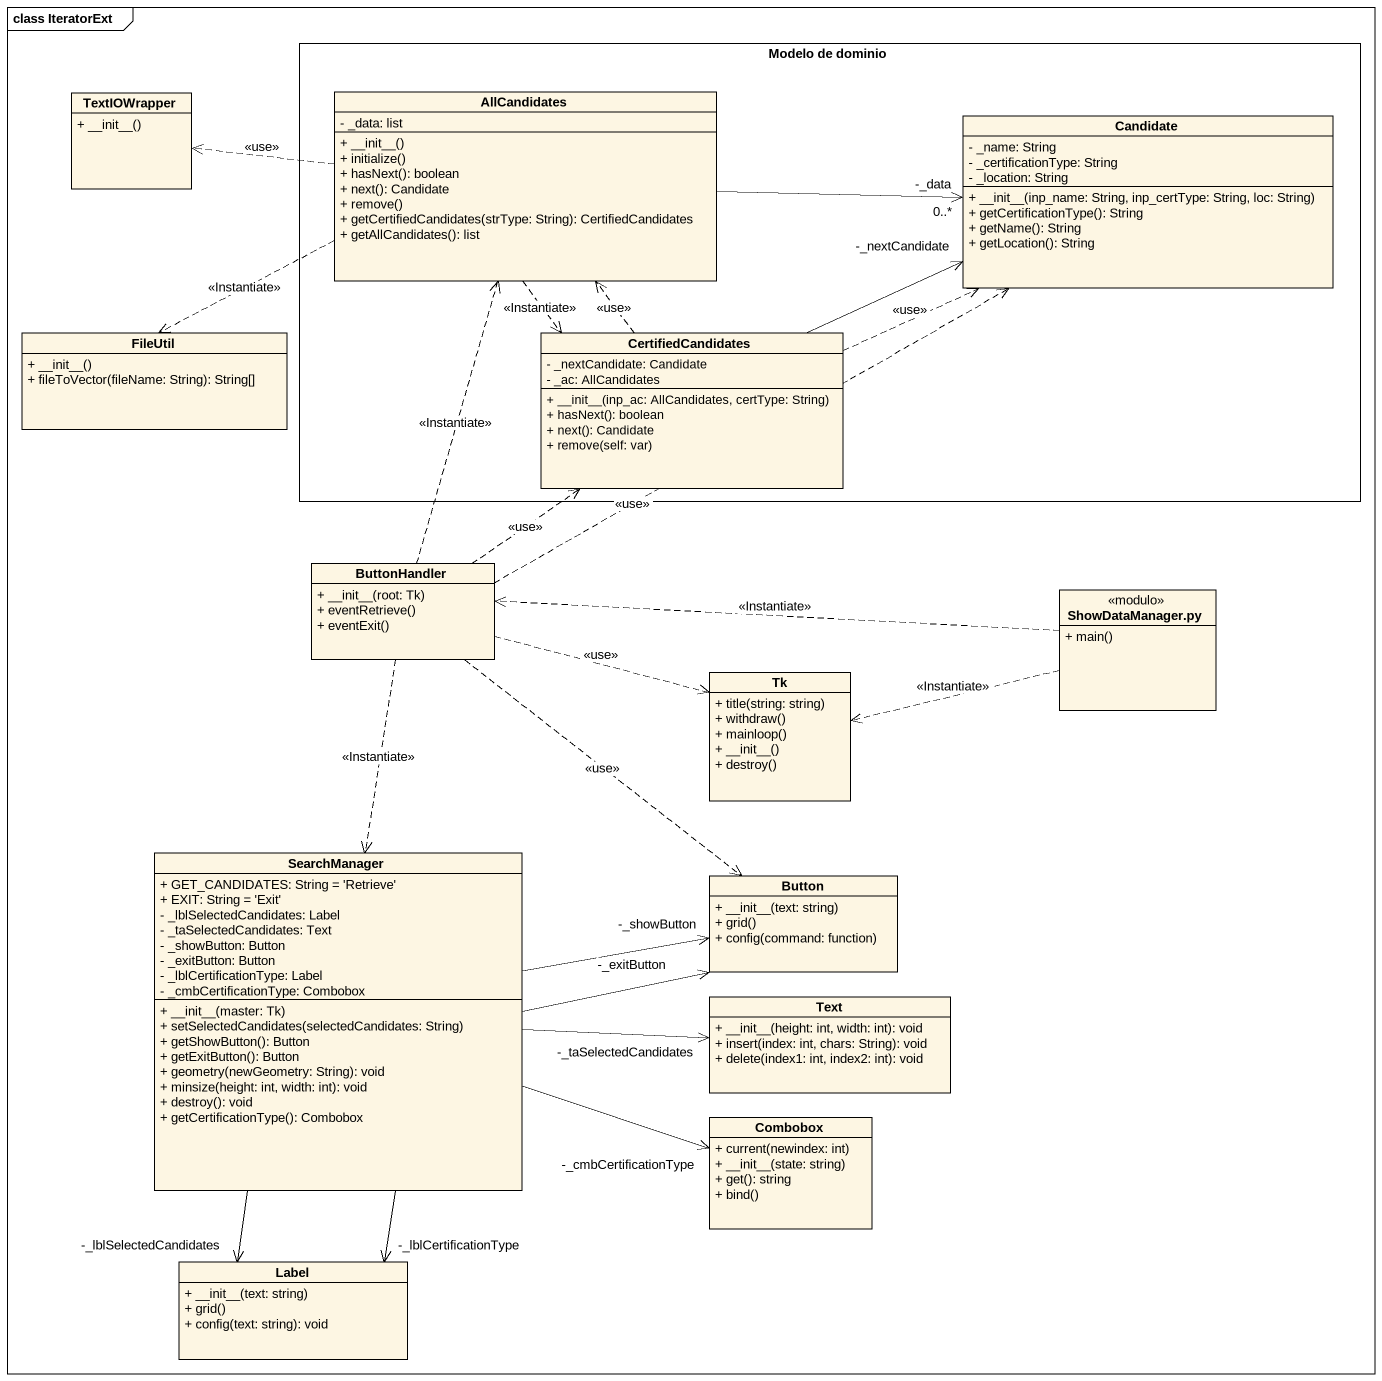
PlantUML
@startuml
mainframe class IteratorExt
hide circle
hide empty members
skinparam classAttributeIconSize 0
rectangle "Modelo de dominio" as Modelo_de_dominio {
  class AllCandidates {
    - _data: list
    + ~__init~__()
    + initialize()
    + hasNext(): boolean
    + next(): Candidate
    + remove()
    + getCertifiedCandidates(strType: String): CertifiedCandidates
    + getAllCandidates(): list
  }
  class Candidate {
    - _name: String
    - _certificationType: String
    - _location: String
    + ~__init~__(inp_name: String, inp_certType: String, loc: String)
    + getCertificationType(): String
    + getName(): String
    + getLocation(): String
  }
  class CertifiedCandidates {
    - _nextCandidate: Candidate
    - _ac: AllCandidates
    + ~__init~__(inp_ac: AllCandidates, certType: String)
    + hasNext(): boolean
    + next(): Candidate
    + remove(self: var)
  }
}
class TextIOWrapper {
  + ~__init~__()
}
class FileUtil {
  + ~__init~__()
  + fileToVector(fileName: String): String[]
}
class ButtonHandler {
  + ~__init~__(root: Tk)
  + eventRetrieve()
  + eventExit()
}
class "ShowDataManager.py" as ShowDataManager_py <<modulo>> {
  + main()
}
class Tk {
  + title(string: string)
  + withdraw()
  + mainloop()
  + ~__init~__()
  + destroy()
}
class SearchManager {
  + GET_CANDIDATES: String = 'Retrieve'
  + EXIT: String = 'Exit'
  - _lblSelectedCandidates: Label
  - _taSelectedCandidates: Text
  - _showButton: Button
  - _exitButton: Button
  - _lblCertificationType: Label
  - _cmbCertificationType: Combobox
  + ~__init~__(master: Tk)
  + setSelectedCandidates(selectedCandidates: String)
  + getShowButton(): Button
  + getExitButton(): Button
  + geometry(newGeometry: String): void
  + minsize(height: int, width: int): void
  + destroy(): void
  + getCertificationType(): Combobox
}
class Button {
  + ~__init~__(text: string)
  + grid()
  + config(command: function)
}
class Text {
  + ~__init~__(height: int, width: int): void
  + insert(index: int, chars: String): void
  + delete(index1: int, index2: int): void
}
class Combobox {
  + current(newindex: int)
  + ~__init~__(state: string)
  + get(): string
  + bind()
}
class "Label" as Label_ {
  + ~__init~__(text: string)
  + grid()
  + config(text: string): void
}
AllCandidates .left.> TextIOWrapper : <<use>>
AllCandidates -right-> "-_data\n0..*" Candidate
AllCandidates .left.> FileUtil : <<Instantiate>>
AllCandidates ..> CertifiedCandidates : <<Instantiate>>
CertifiedCandidates .up.> AllCandidates : <<use>>
CertifiedCandidates .right.> Candidate : <<use>>
CertifiedCandidates -right-> "-_nextCandidate" Candidate
ButtonHandler .up.> AllCandidates : <<Instantiate>>
ButtonHandler .right.> Candidate : <<use>>
ButtonHandler .up.> CertifiedCandidates : <<use>>
ButtonHandler .right.> Tk : <<use>>
ButtonHandler ..> SearchManager : <<Instantiate>>
ButtonHandler ..> Button : <<use>>
ShowDataManager_py .left.> ButtonHandler : <<Instantiate>>
ShowDataManager_py .left.> Tk : <<Instantiate>>
SearchManager -right-> "-_showButton" Button
SearchManager -right-> "-_exitButton" Button
SearchManager -right-> "-_taSelectedCandidates" Text
SearchManager -right-> "-_cmbCertificationType" Combobox
SearchManager --> "-_lblCertificationType" Label_
SearchManager --> "-_lblSelectedCandidates" Label_
@enduml
